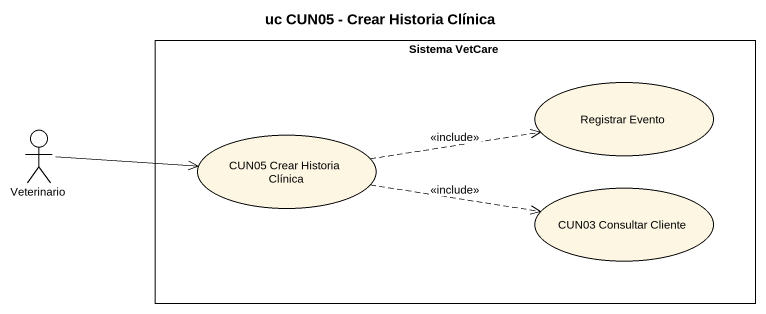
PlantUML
@startuml
title uc CUN05 - Crear Historia Clínica
rectangle "Sistema VetCare" as Sistema_VetCare {
  usecase "Registrar Evento" as Registrar_Evento
  usecase "CUN05 Crear Historia Clínica" as CUN05_Crear_Historia_Clínica
  usecase "CUN03 Consultar Cliente" as CUN03_Consultar_Cliente
}
actor Veterinario
Veterinario -right-> CUN05_Crear_Historia_Clínica
CUN05_Crear_Historia_Clínica .right.> Registrar_Evento : <<include>>
CUN05_Crear_Historia_Clínica .right.> CUN03_Consultar_Cliente : <<include>>
@enduml
